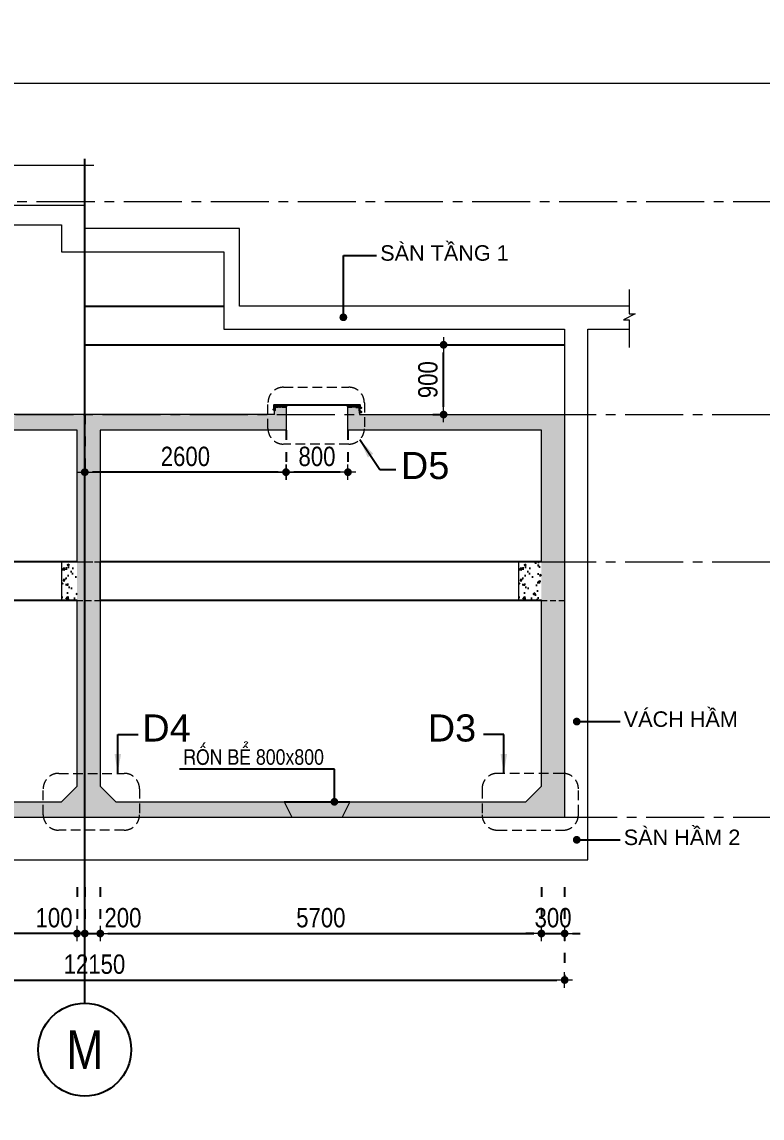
# Model space of a CAD drawing. Header units: millimetres. Extents: x -3021235 to -2791292, y 574414 to 656108.
# Drawn here: x -2991020 to -2981457, y 626451 to 640602 of the extents above; entities that cross this region are included whole.
import ezdxf
from ezdxf.enums import TextEntityAlignment as Align
from ezdxf.xclip import XClip

# ---------------------------------------------------------------- set-up
doc = ezdxf.new("R2010")
doc.units = ezdxf.units.MM
doc.header["$LTSCALE"] = 100
doc.header["$MEASUREMENT"] = 0
for name, pattern in [('A14-Chi Tiet Be Nuoc SH+PCCC$0$Grid Line 200$0$Center101', [13, 10, -1, 1, -1]), ('A8-Chi tiet ramp doc$0$Grid Level$0$Center101', [13, 10, -1, 1, -1]), ('CENTER2', [1.125, 0.75, -0.125, 0.125, -0.125]), ('CHG_XX_Luoi truc$0$MB_Luoi truc$0$Center101', [13, 10, -1, 1, -1]), ('HIDDEN', [0.375, 0.25, -0.125]), ('HIDDEN5', [2.8375, 1.25, -1.5875])]:
    doc.linetypes.add(name, pattern=pattern)
doc.layers.get('0').update_dxf_attribs({"lineweight": 9})
doc.layers.get('Defpoints').update_dxf_attribs({"color": 254, "lineweight": 0})
for name, color, linetype, lineweight in [("'S_General_Dim_1", 1, 'Continuous', 18), ('CENTER', 8, 'CENTER2', 5), ('CHG_XX_Cot_Ham 1$0$Ap0311_H', 8, 'Continuous', 15), ('CHG_XX_Cot_Ham 2$0$NS-Pier-H2', 150, 'Continuous', 13), ('CHG_XX_Damsan_Ham 1$0$DGIONG', 4, 'Continuous', 13), ('CHG_XX_Damsan_Ham 2$0$CHG_XX_Damsan_Ham 2$0$DBAO', 3, 'Continuous', 13), ('CHG_XX_Damsan_Ham 2$0$HATCH', 154, 'Continuous', 9), ('Ghi chu ban ve', 3, 'Continuous', 20), ('S_Concrete_Cont_2 Normal', 2, 'Continuous', 13), ('S_Concrete_Hatch_252', 252, 'Continuous', 25)]:
    doc.layers.add(name, color=color, linetype=linetype, lineweight=lineweight)
for name, color, linetype in [('A14-Chi Tiet Be Nuoc SH+PCCC$0$Cement plaster - Vua xi mang', 252, 'Continuous'), ('A14-Chi Tiet Be Nuoc SH+PCCC$0$Concrete Line', 6, 'Continuous'), ('A14-Chi Tiet Be Nuoc SH+PCCC$0$Grid Line 200$0$Grid Line', 251, 'A14-Chi Tiet Be Nuoc SH+PCCC$0$Grid Line 200$0$Center101'), ('A14-Chi Tiet Be Nuoc SH+PCCC$0$Hatch vat lieu', 252, 'Continuous'), ('A14-Chi Tiet Be Nuoc SH+PCCC$0$Ky hieu Truc', 1, 'Continuous'), ('A14-Chi Tiet Be Nuoc SH+PCCC$0$Lat san', 5, 'Continuous'), ('A14-Chi Tiet Be Nuoc SH+PCCC$0$Level', 94, 'Continuous'), ('A8-Chi tiet ramp doc$0$Grid Level$0$Podium Grid Line', 251, 'A8-Chi tiet ramp doc$0$Grid Level$0$Center101'), ('CHG_XX_Cot_Ham 1$0$mb_cot tang 1-3$0$Concrete Line', 6, 'Continuous'), ('CHG_XX_Luoi truc$0$Grid', 34, 'Continuous'), ('CHG_XX_Luoi truc$0$Grid Line', 251, 'CHG_XX_Luoi truc$0$MB_Luoi truc$0$Center101')]:
    doc.layers.add(name, color=color, linetype=linetype)
doc.styles.add('A14-Chi Tiet Be Nuoc SH+PCCC$0$Grid Line 200$0$VNI-HelveCB', font='VHELVCB_0.TTF')
doc.styles.add('A14-Chi Tiet Be Nuoc SH+PCCC$0$VNI-HelveC', font='VHELVCN_0.TTF')
doc.styles.add('ARIAL', font='ARIALN.TTF')
doc.styles.add('CHG_XX_Luoi truc$0$MB_Luoi truc$0$Grid A-F$0$VNI-HelveCB', font='VHELVCB_0.TTF')
doc.styles.add('CHU GHI CHU', font='arial.ttf', dxfattribs={"height": 200})
doc.dimstyles.new('RHE_100', dxfattribs={"dimscale": 100, "dimtxt": 2.5, "dimasz": 1, "dimexe": 0, "dimexo": 0, "dimgap": 0.75, "dimtad": 1, "dimdec": 0, "dimrnd": 10, "dimzin": 9, "dimdsep": 46, "dimtxsty": 'ARIAL', "dimblk1": 'DIMDOT', "dimblk2": 'DIMDOT', "dimsah": 1, "dimcen": 2, "dimdle": 3, "dimclre": 8, "dimclrt": 2, "dimadec": 0, "dimazin": 0, "dimtfac": 1, "dimtdec": 0, "dimtix": 1, "dimtmove": 2, "dimatfit": 3, "dimldrblk": 'DIMPIJL', "dimfxl": 1, "dimtvp": 1.8, "dimtolj": 1, "dimtzin": 0, "dimarcsym": 0})

# ---------------------------------------------------------------- blocks, each defined once
blk = doc.blocks.new('*U60')
at = {"layer": 'A14-Chi Tiet Be Nuoc SH+PCCC$0$Grid Line 200$0$Grid Line'}
blk.add_line((0, 0), (0, 106), dxfattribs=at)
at = {"layer": 'A14-Chi Tiet Be Nuoc SH+PCCC$0$Ky hieu Truc', "lineweight": -2}
blk.add_line((0, -3), (0, 0), dxfattribs=at)
blk.add_circle((0, -9), 6, dxfattribs=at)
at = {"layer": 'A14-Chi Tiet Be Nuoc SH+PCCC$0$Ky hieu Truc', "color": 3, "lineweight": -2, "style": 'A14-Chi Tiet Be Nuoc SH+PCCC$0$Grid Line 200$0$VNI-HelveCB'}
blk.add_attdef('GRID', text='', height=5, dxfattribs=at).set_placement((0, -9), align=Align.MIDDLE)
blk = doc.blocks.new('DIMDOT')
for p, q in [((1, 0), (-1, 0)), ((0, -1), (0, 1))]:
    blk.add_line(p, q)
at = {"const_width": 0.5}
blk.add_lwpolyline([(-0.25, 0, 1), (0.25, 0, 1)], format="xyb", close=True, dxfattribs=at)
blk = doc.blocks.new('*D62')
at = {"layer": "'S_General_Dim_1", "color": 8, "linetype": 'HIDDEN5', "lineweight": -2, "transparency": 16777216}
for p, q in [((-2990208, 629433), (-2990208, 628833)), ((-2990008, 629433), (-2990008, 628833))]:
    blk.add_line(p, q, dxfattribs=at)
at = {"layer": "'S_General_Dim_1", "color": 0, "lineweight": -2, "transparency": 16777216}
for p, q in [((-2990308, 628833), (-2990408, 628833)), ((-2990208, 628833), (-2990008, 628833)), ((-2989908, 628833), (-2989808, 628833))]:
    blk.add_line(p, q, dxfattribs=at)
at = {"layer": 'Defpoints', "color": 0, "transparency": 16777216}
for p in [(-2990208, 629433), (-2990008, 629433), (-2990008, 628833)]:
    blk.add_point(p, dxfattribs=at)
at = {"layer": "'S_General_Dim_1", "color": 0, "lineweight": -2, "transparency": 16777216, "xscale": 100, "yscale": 100, "zscale": 100}
blk.add_blockref('DIMDOT', (-2990208, 628833), dxfattribs=at)
at = {"layer": "'S_General_Dim_1", "color": 0, "lineweight": -2, "transparency": 16777216, "xscale": 100, "yscale": 100, "zscale": 100, "rotation": 180}
blk.add_blockref('DIMDOT', (-2990008, 628833), dxfattribs=at)
at = {"layer": "'S_General_Dim_1", "color": 2, "transparency": 16777216, "insert": (-2989715, 629036), "char_height": 250, "attachment_point": 5, "style": 'ARIAL'}
blk.add_mtext('\\A1;200', dxfattribs=at)
blk = doc.blocks.new('DIMPIJL')
at = {"linetype": 'ByBlock'}
blk.add_solid([(-2.5, 0.42), (-2.5, -0.42), (0, 0)], dxfattribs=at)
blk = doc.blocks.new('*D63')
at = {"layer": "'S_General_Dim_1", "color": 8, "linetype": 'HIDDEN5', "lineweight": -2, "transparency": 16777216}
for p, q in [((-2996158, 629433), (-2996158, 628233)), ((-2984008, 629433), (-2984008, 628233))]:
    blk.add_line(p, q, dxfattribs=at)
at = {"layer": "'S_General_Dim_1", "color": 0, "lineweight": -2, "transparency": 16777216}
blk.add_line((-2996058, 628233), (-2984108, 628233), dxfattribs=at)
at = {"layer": 'Defpoints', "color": 0, "transparency": 16777216}
for p in [(-2996158, 629433), (-2984008, 629433), (-2984008, 628233)]:
    blk.add_point(p, dxfattribs=at)
at = {"layer": "'S_General_Dim_1", "color": 0, "lineweight": -2, "transparency": 16777216, "xscale": 100, "yscale": 100, "zscale": 100, "rotation": 180}
blk.add_blockref('DIMDOT', (-2996158, 628233), dxfattribs=at)
at = {"layer": "'S_General_Dim_1", "color": 0, "lineweight": -2, "transparency": 16777216, "xscale": 100, "yscale": 100, "zscale": 100}
blk.add_blockref('DIMDOT', (-2984008, 628233), dxfattribs=at)
at = {"layer": "'S_General_Dim_1", "color": 2, "transparency": 16777216, "insert": (-2990083, 628436), "char_height": 250, "attachment_point": 5, "style": 'ARIAL'}
blk.add_mtext('\\A1;12150', dxfattribs=at)
blk = doc.blocks.new('*D64')
at = {"layer": "'S_General_Dim_1", "color": 8, "linetype": 'HIDDEN5', "lineweight": -2, "transparency": 16777216}
for p, q in [((-2984308, 629433), (-2984308, 628833)), ((-2984008, 629433), (-2984008, 628833))]:
    blk.add_line(p, q, dxfattribs=at)
at = {"layer": "'S_General_Dim_1", "color": 0, "lineweight": -2, "transparency": 16777216}
for p, q in [((-2984408, 628833), (-2984508, 628833)), ((-2984308, 628833), (-2984008, 628833)), ((-2983908, 628833), (-2983808, 628833))]:
    blk.add_line(p, q, dxfattribs=at)
at = {"layer": 'Defpoints', "color": 0, "transparency": 16777216}
for p in [(-2984308, 629433), (-2984008, 629433), (-2984008, 628833)]:
    blk.add_point(p, dxfattribs=at)
at = {"layer": "'S_General_Dim_1", "color": 0, "lineweight": -2, "transparency": 16777216, "xscale": 100, "yscale": 100, "zscale": 100}
blk.add_blockref('DIMDOT', (-2984308, 628833), dxfattribs=at)
at = {"layer": "'S_General_Dim_1", "color": 0, "lineweight": -2, "transparency": 16777216, "xscale": 100, "yscale": 100, "zscale": 100, "rotation": 180}
blk.add_blockref('DIMDOT', (-2984008, 628833), dxfattribs=at)
at = {"layer": "'S_General_Dim_1", "color": 2, "transparency": 16777216, "insert": (-2984158, 629036), "char_height": 250, "attachment_point": 5, "style": 'ARIAL'}
blk.add_mtext('\\A1;300', dxfattribs=at)
blk = doc.blocks.new('*D70')
at = {"layer": "'S_General_Dim_1", "color": 8, "linetype": 'HIDDEN5', "lineweight": -2, "transparency": 16777216}
for p, q in [((-2990008, 629433), (-2990008, 628833)), ((-2984308, 629433), (-2984308, 628833))]:
    blk.add_line(p, q, dxfattribs=at)
at = {"layer": "'S_General_Dim_1", "color": 0, "lineweight": -2, "transparency": 16777216}
blk.add_line((-2989908, 628833), (-2984408, 628833), dxfattribs=at)
at = {"layer": 'Defpoints', "color": 0, "transparency": 16777216}
for p in [(-2990008, 629433), (-2984308, 629433), (-2984308, 628833)]:
    blk.add_point(p, dxfattribs=at)
at = {"layer": "'S_General_Dim_1", "color": 0, "lineweight": -2, "transparency": 16777216, "xscale": 100, "yscale": 100, "zscale": 100, "rotation": 180}
blk.add_blockref('DIMDOT', (-2990008, 628833), dxfattribs=at)
at = {"layer": "'S_General_Dim_1", "color": 0, "lineweight": -2, "transparency": 16777216, "xscale": 100, "yscale": 100, "zscale": 100}
blk.add_blockref('DIMDOT', (-2984308, 628833), dxfattribs=at)
at = {"layer": "'S_General_Dim_1", "color": 2, "transparency": 16777216, "insert": (-2987158, 629036), "char_height": 250, "attachment_point": 5, "style": 'ARIAL'}
blk.add_mtext('\\A1;5700', dxfattribs=at)
blk = doc.blocks.new('*D82')
at = {"layer": "'S_General_Dim_1", "color": 8, "linetype": 'HIDDEN5', "lineweight": -2, "transparency": 16777216}
for p, q in [((-2990308, 629433), (-2990308, 628833)), ((-2990208, 629433), (-2990208, 628833))]:
    blk.add_line(p, q, dxfattribs=at)
at = {"layer": "'S_General_Dim_1", "color": 0, "lineweight": -2, "transparency": 16777216}
for p, q in [((-2990408, 628833), (-2990508, 628833)), ((-2990208, 628833), (-2990308, 628833)), ((-2990108, 628833), (-2990008, 628833))]:
    blk.add_line(p, q, dxfattribs=at)
at = {"layer": 'Defpoints', "color": 0, "transparency": 16777216}
for p in [(-2990308, 629433), (-2990208, 629433), (-2990308, 628833)]:
    blk.add_point(p, dxfattribs=at)
at = {"layer": "'S_General_Dim_1", "color": 0, "lineweight": -2, "transparency": 16777216, "xscale": 100, "yscale": 100, "zscale": 100}
blk.add_blockref('DIMDOT', (-2990308, 628833), dxfattribs=at)
at = {"layer": "'S_General_Dim_1", "color": 0, "lineweight": -2, "transparency": 16777216, "xscale": 100, "yscale": 100, "zscale": 100, "rotation": 180}
blk.add_blockref('DIMDOT', (-2990208, 628833), dxfattribs=at)
at = {"layer": "'S_General_Dim_1", "color": 2, "transparency": 16777216, "insert": (-2990605, 629036), "char_height": 250, "attachment_point": 5, "style": 'ARIAL'}
blk.add_mtext('\\A1;100', dxfattribs=at)
blk = doc.blocks.new('*D83')
at = {"layer": "'S_General_Dim_1", "color": 8, "linetype": 'HIDDEN5', "lineweight": -2, "transparency": 16777216}
for p, q in [((-2995858, 629433), (-2995858, 628833)), ((-2990308, 629433), (-2990308, 628833))]:
    blk.add_line(p, q, dxfattribs=at)
at = {"layer": "'S_General_Dim_1", "color": 0, "lineweight": -2, "transparency": 16777216}
blk.add_line((-2990408, 628833), (-2995758, 628833), dxfattribs=at)
at = {"layer": 'Defpoints', "color": 0, "transparency": 16777216}
for p in [(-2995858, 629433), (-2990308, 629433), (-2995858, 628833)]:
    blk.add_point(p, dxfattribs=at)
at = {"layer": "'S_General_Dim_1", "color": 0, "lineweight": -2, "transparency": 16777216, "xscale": 100, "yscale": 100, "zscale": 100, "rotation": 180}
blk.add_blockref('DIMDOT', (-2995858, 628833), dxfattribs=at)
at = {"layer": "'S_General_Dim_1", "color": 0, "lineweight": -2, "transparency": 16777216, "xscale": 100, "yscale": 100, "zscale": 100}
blk.add_blockref('DIMDOT', (-2990308, 628833), dxfattribs=at)
at = {"layer": "'S_General_Dim_1", "color": 2, "transparency": 16777216, "insert": (-2993083, 629036), "char_height": 250, "attachment_point": 5, "style": 'ARIAL'}
blk.add_mtext('\\A1;5550', dxfattribs=at)
blk = doc.blocks.new('*D87')
at = {"layer": "'S_General_Dim_1", "color": 8, "linetype": 'HIDDEN5', "lineweight": -2, "transparency": 16777216}
for p, q in [((-2985712, 636433), (-2985572, 636433)), ((-2985712, 635533), (-2985572, 635533))]:
    blk.add_line(p, q, dxfattribs=at)
at = {"layer": "'S_General_Dim_1", "color": 0, "lineweight": -2, "transparency": 16777216}
blk.add_line((-2985572, 635633), (-2985572, 636333), dxfattribs=at)
at = {"layer": 'Defpoints', "color": 0, "transparency": 16777216}
for p in [(-2985712, 636433), (-2985572, 636433), (-2985712, 635533)]:
    blk.add_point(p, dxfattribs=at)
at = {"layer": "'S_General_Dim_1", "color": 0, "lineweight": -2, "transparency": 16777216, "xscale": 100, "yscale": 100, "zscale": 100}
for p, rotation in [((-2985572, 636433), 90), ((-2985572, 635533), 270)]:
    blk.add_blockref('DIMDOT', p, dxfattribs=dict(at, rotation=rotation))
at = {"layer": "'S_General_Dim_1", "color": 2, "transparency": 16777216, "insert": (-2985774, 635983), "char_height": 250, "attachment_point": 5, "rotation": 90, "style": 'ARIAL'}
blk.add_mtext('\\A1;900', dxfattribs=at)
blk = doc.blocks.new('A14-Chi Tiet Be Nuoc SH+PCCC$0$A$C5EC836E1')
at = {"layer": 'A14-Chi Tiet Be Nuoc SH+PCCC$0$Hatch vat lieu'}
h = blk.add_hatch(dxfattribs=at)
h.set_pattern_fill('ANSI35', color=256, scale=0.5)
h.paths.add_polyline_path([(1101, 73), (1101, 120), (-1, 120), (-1, 73), (-4, 73), (-4, 123), (1104, 123), (1104, 73)])
h = blk.add_hatch(dxfattribs=at)
h.set_pattern_fill('ANSI35', color=256, scale=0.5)
h.set_pattern_definition([(45, (-10556.7392, -5640.541), (-2.245064, 2.245064), []), (45, (-10554.494, -5640.541), (-2.245064, 2.245064), [3.96875, -0.79375, 0, -0.79375])])
h.paths.add_polyline_path([(150, 100), (-1, 100), (-1, 120), (150, 120)])
h = blk.add_hatch(dxfattribs=at)
h.set_pattern_fill('ANSI35', color=256, scale=0.5)
h.paths.add_polyline_path([(50, 96), (4, 96), (4, 50), (0, 50), (0, 100), (50, 100)])
h = blk.add_hatch(dxfattribs=at)
h.set_pattern_fill('ANSI35', color=256, scale=0.5)
h.paths.add_polyline_path([(1101, 100), (950, 100), (950, 120), (1101, 120)])
h = blk.add_hatch(dxfattribs=at)
h.set_pattern_fill('ANSI35', color=256, scale=0.5)
h.paths.add_polyline_path([(1050, 96), (1096, 96), (1096, 50), (1100, 50), (1100, 100), (1050, 100)])
at = {"layer": 'A14-Chi Tiet Be Nuoc SH+PCCC$0$Hatch vat lieu', "const_width": 0.5}
blk.add_lwpolyline([(-7, 71, -1), (-7, 61, 2.414214), (-12, 66, 2.414214), (-7, 71, 2.414214)], format="xyb", dxfattribs=at)
for points in [[(-10, 95), (0, 95)], [(-10, 79), (0, 79)], [(-10, 54), (10, 54)], [(-10, 37), (10, 37)], [(-7, 71), (-7, 101)], [(-7, 61), (-7, 31)]]:
    blk.add_lwpolyline(points, dxfattribs=at)
at = {"layer": 'A14-Chi Tiet Be Nuoc SH+PCCC$0$Hatch vat lieu'}
for points in [[(1101, 73), (1101, 120), (-1, 120), (-1, 73), (-4, 73), (-4, 123), (1104, 123), (1104, 73), (1101, 73)], [(50, 96), (4, 96), (4, 50), (0, 50), (0, 100), (50, 100), (50, 96)], [(100, 100), (100, 100), (150, 100)], [(950, 100), (1000, 100), (1000, 100)], [(1050, 96), (1096, 96), (1096, 50), (1100, 50), (1100, 100), (1050, 100), (1050, 96)], [(1112, 42), (1091, 42)], [(1112, 25), (1091, 25)], [(1112, 95), (1101, 95)], [(1112, 78), (1101, 78)], [(1101, 49), (1101, 19)], [(1109, 71), (1109, 101)]]:
    blk.add_lwpolyline(points, dxfattribs=at)
for points in [[(150, 100), (-1, 100), (-1, 120), (150, 120)], [(1101, 100), (950, 100), (950, 120), (1101, 120)]]:
    blk.add_lwpolyline(points, close=True, dxfattribs=at)
for points in [[(1102, 42), (1113, 42, -1), (1113, 25), (1102, 25)], [(1109, 95), (1113, 95, -1), (1113, 78), (1109, 78)]]:
    blk.add_lwpolyline(points, format="xyb", dxfattribs=at)
blk.add_circle((-7, 66), 5, dxfattribs=at)
blk = doc.blocks.new('*D88')
at = {"layer": "'S_General_Dim_1", "color": 8, "linetype": 'HIDDEN5', "lineweight": -2, "transparency": 16777216}
for p, q in [((-2987608, 635333), (-2987608, 634789)), ((-2986808, 635333), (-2986808, 634789))]:
    blk.add_line(p, q, dxfattribs=at)
at = {"layer": "'S_General_Dim_1", "color": 0, "lineweight": -2, "transparency": 16777216}
blk.add_line((-2986908, 634789), (-2987508, 634789), dxfattribs=at)
at = {"layer": 'Defpoints', "color": 0, "transparency": 16777216}
for p in [(-2987608, 635333), (-2986808, 635333), (-2987608, 634789)]:
    blk.add_point(p, dxfattribs=at)
at = {"layer": "'S_General_Dim_1", "color": 0, "lineweight": -2, "transparency": 16777216, "xscale": 100, "yscale": 100, "zscale": 100, "rotation": 180}
blk.add_blockref('DIMDOT', (-2987608, 634789), dxfattribs=at)
at = {"layer": "'S_General_Dim_1", "color": 0, "lineweight": -2, "transparency": 16777216, "xscale": 100, "yscale": 100, "zscale": 100}
blk.add_blockref('DIMDOT', (-2986808, 634789), dxfattribs=at)
at = {"layer": "'S_General_Dim_1", "color": 2, "transparency": 16777216, "insert": (-2987208, 634991), "char_height": 250, "attachment_point": 5, "style": 'ARIAL'}
blk.add_mtext('\\A1;800', dxfattribs=at)
blk = doc.blocks.new('*D89')
at = {"layer": "'S_General_Dim_1", "color": 8, "linetype": 'HIDDEN5', "lineweight": -2, "transparency": 16777216}
for p, q in [((-2990208, 635533), (-2990208, 634789)), ((-2987608, 635333), (-2987608, 634789))]:
    blk.add_line(p, q, dxfattribs=at)
at = {"layer": "'S_General_Dim_1", "color": 0, "lineweight": -2, "transparency": 16777216}
blk.add_line((-2987708, 634789), (-2990108, 634789), dxfattribs=at)
at = {"layer": 'Defpoints', "color": 0, "transparency": 16777216}
for p in [(-2990208, 635533), (-2987608, 635333), (-2990208, 634789)]:
    blk.add_point(p, dxfattribs=at)
at = {"layer": "'S_General_Dim_1", "color": 0, "lineweight": -2, "transparency": 16777216, "xscale": 100, "yscale": 100, "zscale": 100, "rotation": 180}
blk.add_blockref('DIMDOT', (-2990208, 634789), dxfattribs=at)
at = {"layer": "'S_General_Dim_1", "color": 0, "lineweight": -2, "transparency": 16777216, "xscale": 100, "yscale": 100, "zscale": 100}
blk.add_blockref('DIMDOT', (-2987608, 634789), dxfattribs=at)
at = {"layer": "'S_General_Dim_1", "color": 2, "transparency": 16777216, "insert": (-2988908, 634991), "char_height": 250, "attachment_point": 5, "style": 'ARIAL'}
blk.add_mtext('\\A1;2600', dxfattribs=at)
blk = doc.blocks.new('*U1208')
at = {"layer": 'CHG_XX_Luoi truc$0$Grid Line'}
blk.add_line((0, 0), (0, 438), dxfattribs=at)
at = {"layer": 'CHG_XX_Luoi truc$0$Grid', "lineweight": -2, "style": 'CHG_XX_Luoi truc$0$MB_Luoi truc$0$Grid A-F$0$VNI-HelveCB'}
for tag, p in [('GRIDSUB', (0, 447)), ('GRID', (0, -9))]:
    blk.add_attdef(tag, text='', height=5, dxfattribs=at).set_placement(p, align=Align.MIDDLE)
blk = doc.blocks.new('CHG_XX_Luoi truc')
at = {"layer": 'CHG_XX_Luoi truc$0$Grid', "xscale": 300.0000000000013, "yscale": 300.0000000000013, "zscale": 300.0000000000013, "rotation": 90}
for p in [(110703, 125550), (110703, 116150)]:
    blk.add_blockref('*U1208', p, dxfattribs=at)
blk = doc.blocks.new('CHG_XX_Cot_Ham 2')
at = {"layer": 'CHG_XX_Cot_Ham 2$0$NS-Pier-H2'}
h = blk.add_hatch(color=256, dxfattribs=at)
h.dxf.hatch_style = 1
h.paths.add_polyline_path([(99639.2, 163400), (-10900, 163400), (-10900, 85450), (-300, 85450), (-300, 84050), (32350, 84050), (32350, -9000), (103575.5, -9000), (106050, -6022), (106050, 158254.3)])
h.paths.add_polyline_path([(99533.7, 163100), (105750, 158110.4), (105750, 90450), (105650, 90450), (105750, 90450), (105750, 13850), (105750, 13722.3), (105750, -5913.6), (103434.7, -8700), (93599.8, -8700), (93299.8, -8700), (32650, -8700), (32650, 84350), (0, 84350), (0, 85750), (-10600, 85750), (-10600, 163100), (93600, 163100)], flags=16)
blk.add_blockref('CHG_XX_Luoi truc', (0, 0), dxfattribs=at)
blk = doc.blocks.new('CHG_XX_Damsan_Ham 2', base_point=(3089256, -609981))
at = {"layer": 'CHG_XX_Damsan_Ham 2$0$CHG_XX_Damsan_Ham 2$0$DBAO'}
blk.add_blockref('CHG_XX_Cot_Ham 2', (0, 0), dxfattribs=at)
at = {"layer": 'CHG_XX_Damsan_Ham 2$0$HATCH'}
blk.add_blockref('CHG_XX_Cot_Ham 2', (0, 0), dxfattribs=at)
blk = doc.blocks.new('CHG_XX_Cot_Ham 1')
at = {"layer": 'CHG_XX_Cot_Ham 1$0$Ap0311_H'}
h = blk.add_hatch(color=256, dxfattribs=at)
h.dxf.hatch_style = 1
h.paths.add_polyline_path([(99639.2, 163400), (-10900, 163400), (-10900, 85450), (-300, 85450), (-300, 84050), (32350, 84050), (32350, -9000), (103575.5, -9000), (106050, -6022), (106050, 158254.3)])
h.paths.add_polyline_path([(99533.7, 163100), (105750, 158110.4), (105750, 90450), (105650, 90450), (105650, 90450), (105750, 90450), (105750, 13850), (105750, 13825.9), (105750, -5913.6), (103434.7, -8700), (93600, -8700), (32650, -8700), (32650, 84350), (0, 84350), (0, 85750), (-10600, 85750), (-10600, 163100), (93600, 163100)], flags=16)
at = {"layer": 'CHG_XX_Cot_Ham 1$0$mb_cot tang 1-3$0$Concrete Line'}
blk.add_blockref('CHG_XX_Luoi truc', (0, 0), dxfattribs=at)
blk = doc.blocks.new('CHG_XX_Damsan_Ham 1', base_point=(3089256, -609981))
at = {"layer": 'CHG_XX_Damsan_Ham 1$0$DGIONG'}
blk.add_blockref('CHG_XX_Cot_Ham 1', (0, 0), dxfattribs=at)

msp = doc.modelspace()

# ---------------------------------------------------------------- hatches: boundary and pattern name
at = {"layer": 'S_Concrete_Hatch_252'}
h = msp.add_hatch(dxfattribs=at)
h.set_pattern_fill('AR-CONC', color=256, scale=33)
h.set_pattern_definition([(50, (18977.46, 33422.75), (236.69586, -20.708205), [24.75, -272.25]), (355, (18977.46, 33422.75), (-45.78794, 248.223404), [19.8, -217.8]), (100.4514445, (18997.19, 33421.03), (190.90792, 227.515197), [21.034263, -231.376897]), (46.1842, (18977.46, 33488.75), (352.18964, -54.621363), [37.125, -408.375]), (96.635635, (19006.8, 33484.2), (308.438442, 321.45914), [31.551413, -347.06554]), (351.184164, (18977.46, 33488.75), (308.43844, 321.45914), [29.7, -326.7]), (21, (19010.46, 33472.25), (196.979327, -132.864234), [24.75, -272.25]), (326, (19010.46, 33472.25), (80.29406, 239.299515), [19.8, -217.8]), (71.451445, (19026.88, 33461.18), (277.273384, 106.43528), [21.034263, -231.376897]), (37.5, (18977.46, 33422.75), (4.0127523, 109.8549718), [0, -215.16, 0, -221.1, 0, -218.625]), (7.5, (18977.46, 33422.75), (86.8129474, 130.155865), [0, -126.06, 0, -210.21, 0, -83.325]), (327.5, (18903.87, 33422.75), (176.161404, -7.4431077), [0, -82.5, 0, -257.4, 0, -341.55]), (317.5, (18870.87, 33422.75), (192.451436, 33.034644), [0, -107.25, 0, -170.94, 0, -242.55])])
h.paths.add_polyline_path([(-2990208.1, 635533.4), (-2996158.3, 635533.4), (-2996158.3, 633633.4), (-2995858.3, 633633.4), (-2995858.3, 635333.4), (-2990308.1, 635333.4), (-2990308.1, 633633.4), (-2990208.1, 633633.4)])
h.paths.add_polyline_path([(-2987608.1, 635633.4), (-2987757.6, 635633.4), (-2987757.6, 635533.4), (-2990208.1, 635533.4), (-2990208.1, 633633.4), (-2990008.1, 633633.4), (-2990008.1, 635333.4), (-2987608.1, 635333.4)])
h.paths.add_polyline_path([(-2990008.1, 633633.4), (-2990208.1, 633633.4), (-2990208.1, 630333.4), (-2984008.1, 630333.4), (-2984008.1, 633633.4), (-2984308.1, 633633.4), (-2984308.1, 630733.4), (-2984508.1, 630533.4), (-2989808.1, 630533.4), (-2990008.1, 630733.4)])
h.paths.add_polyline_path([(-2990208.1, 633633.4), (-2990308.1, 633633.4), (-2990308.1, 630733.4), (-2990508.1, 630533.4), (-2995658.3, 630533.4), (-2995858.3, 630733.4), (-2995858.3, 633633.4), (-2996158.3, 633633.4), (-2996158.3, 630333.4), (-2990208.1, 630333.4)])
h.paths.add_polyline_path([(-2984008.1, 635533.4), (-2986658.1, 635533.4), (-2986658.1, 635633.4), (-2986808.1, 635633.4), (-2986808.1, 635333.4), (-2984308.1, 635333.4), (-2984308.1, 633633.4), (-2984008.1, 633633.4)])
h = msp.add_hatch(dxfattribs=at)
h.set_pattern_fill('AR-CONC', color=256, scale=33)
h.set_pattern_definition([(50, (0, 2745.64), (236.69586, -20.708205), [24.75, -272.25]), (355, (0, 2745.64), (-45.78794, 248.223404), [19.8, -217.8]), (100.4514445, (19.72, 2743.9), (190.90792, 227.515197), [21.034263, -231.376897]), (46.1842, (0, 2811.64), (352.18964, -54.621363), [37.125, -408.375]), (96.635635, (29.35, 2807.1), (308.438442, 321.45914), [31.551413, -347.06554]), (351.184164, (0, 2811.64), (308.43844, 321.45914), [29.7, -326.7]), (21, (33, 2795.14), (196.979327, -132.864234), [24.75, -272.25]), (326, (33, 2795.14), (80.29406, 239.299515), [19.8, -217.8]), (71.451445, (49.41, 2784.06), (277.273384, 106.43528), [21.034263, -231.376897]), (37.5, (0, 2745.64), (4.0127523, 109.8549718), [0, -215.16, 0, -221.1, 0, -218.625]), (7.5, (0, 2745.64), (86.8129474, 130.155865), [0, -126.06, 0, -210.21, 0, -83.325]), (327.5, (-73.59, 2745.64), (176.161404, -7.4431077), [0, -82.5, 0, -257.4, 0, -341.55]), (317.5, (-106.59, 2745.64), (192.451436, 33.034644), [0, -107.25, 0, -170.94, 0, -242.55])])
h.paths.add_polyline_path([(-2990308.1, 633633.4), (-2990508.1, 633633.4), (-2990508.1, 633133.4), (-2990308.1, 633133.4)])
h = msp.add_hatch(dxfattribs=at)
h.set_pattern_fill('AR-CONC', color=256, scale=33)
h.set_pattern_definition([(50, (5902.97, 2745.64), (236.69586, -20.708205), [24.75, -272.25]), (355, (5902.97, 2745.64), (-45.78794, 248.223404), [19.8, -217.8]), (100.4514445, (5922.7, 2743.9), (190.90792, 227.515197), [21.034263, -231.376897]), (46.1842, (5902.97, 2811.64), (352.18964, -54.621363), [37.125, -408.375]), (96.635635, (5932.32, 2807.1), (308.438442, 321.45914), [31.551413, -347.06554]), (351.184164, (5902.97, 2811.64), (308.43844, 321.45914), [29.7, -326.7]), (21, (5935.97, 2795.14), (196.979327, -132.864234), [24.75, -272.25]), (326, (5935.97, 2795.14), (80.29406, 239.299515), [19.8, -217.8]), (71.451445, (5952.39, 2784.06), (277.273384, 106.43528), [21.034263, -231.376897]), (37.5, (5902.97, 2745.64), (4.0127523, 109.8549718), [0, -215.16, 0, -221.1, 0, -218.625]), (7.5, (5902.97, 2745.64), (86.8129474, 130.155865), [0, -126.06, 0, -210.21, 0, -83.325]), (327.5, (5829.38, 2745.64), (176.161404, -7.4431077), [0, -82.5, 0, -257.4, 0, -341.55]), (317.5, (5796.38, 2745.64), (192.451436, 33.034644), [0, -107.25, 0, -170.94, 0, -242.55])])
h.paths.add_polyline_path([(-2984308.1, 633633.4), (-2984605.1, 633633.4), (-2984605.1, 633133.4), (-2984308.1, 633133.4)])

# ---------------------------------------------------------------- linework, layer by layer
at = {"layer": "'S_General_Dim_1"}
for points in [[(-2992872.6, 638751), (-2991455.7, 638751), (-2991455.7, 638826), (-2991380.7, 638676), (-2991380.7, 638751), (-2990092.6, 638751)], [(-2983173.5, 637147.2), (-2983173.5, 636832.2), (-2983098.5, 636832.2), (-2983248.5, 636757.2), (-2983173.5, 636757.2), (-2983173.5, 636397.2)]]:
    msp.add_lwpolyline(points, dxfattribs=at)
at = {"layer": 'A14-Chi Tiet Be Nuoc SH+PCCC$0$Cement plaster - Vua xi mang', "ltscale": 10}
for p, q in [((-2990208.1, 636933.4), (-2988411, 636933.4)), ((-2990208.1, 636433.4), (-2984008.1, 636433.4))]:
    msp.add_line(p, q, dxfattribs=at)
at = {"layer": 'A14-Chi Tiet Be Nuoc SH+PCCC$0$Lat san', "color": 1}
msp.add_lwpolyline([(-2987633, 630533.4), (-2986783.4, 630533.4)], dxfattribs=at)
at = {"layer": 'CENTER', "ltscale": 10}
for p, q in [((-2999829.9, 638283.4), (-2963022.1, 638283.4)), ((-2998977.6, 635533.4), (-2956289.8, 635533.4)), ((-2998977.6, 633633.4), (-2956289.8, 633633.4)), ((-2999829.9, 630333.4), (-2956176.9, 630333.4))]:
    msp.add_line(p, q, dxfattribs=at)
at = {"layer": 'Defpoints'}
for points in [[(-3000688.5, 649914.7), (-2964176, 649914.7), (-2964176, 639807.5), (-3000688.5, 639807.5)], [(-3021234.9, 583607.5), (-2954034.9, 583607.5), (-2954034.9, 639807.5), (-3021234.9, 639807.5)]]:
    msp.add_lwpolyline(points, close=True, dxfattribs=at)
at = {"layer": 'Ghi chu ban ve', "linetype": 'HIDDEN', "ltscale": 5}
for points in [[(-2987641.1, 635885), (-2986796, 635885, -0.4142136), (-2986596, 635685), (-2986596, 635351.5, -0.4142136), (-2986796, 635151.5), (-2987641.1, 635151.5, -0.4142136), (-2987841.1, 635351.5), (-2987841.1, 635685, -0.4142136)], [(-2990545.3, 630901.1), (-2989700.2, 630901.1, -0.4142136), (-2989500.2, 630701.1), (-2989500.2, 630367.5, -0.4142136), (-2989700.2, 630167.5), (-2990545.3, 630167.5, -0.4142136), (-2990745.3, 630367.5), (-2990745.3, 630701.1, -0.4142136)], [(-2984030.4, 630901.1), (-2984875.5, 630901.1, 0.4142136), (-2985075.5, 630701.1), (-2985075.5, 630367.5, 0.4142136), (-2984875.5, 630167.5), (-2984030.4, 630167.5, 0.4142136), (-2983830.4, 630367.5), (-2983830.4, 630701.1, 0.4142136)]]:
    msp.add_lwpolyline(points, format="xyb", close=True, dxfattribs=at)
at = {"layer": 'S_Concrete_Cont_2 Normal'}
for p, q in [((-2990208.1, 638233.4), (-2997189.9, 638233.4)), ((-2990208.1, 637933.4), (-2990208.1, 638233.4)), ((-2997183.4, 637983.4), (-2990508.1, 637983.4)), ((-2990508.1, 637983.4), (-2990508.1, 637633.4)), ((-2988211, 637933.4), (-2990208.1, 637933.4)), ((-2988211, 636933.4), (-2988211, 637933.4)), ((-2990508.1, 637633.4), (-2990208.1, 637633.4)), ((-2990208.1, 637633.4), (-2988411, 637633.4)), ((-2988411, 637633.4), (-2988411, 636633.4)), ((-2983173.5, 636933.4), (-2988211, 636933.4)), ((-2988411, 636633.4), (-2984008.1, 636633.4)), ((-2984008.1, 636633.4), (-2984008.1, 630333.4)), ((-2987757.6, 635533.4), (-2996158.3, 635533.4)), ((-2987757.6, 635533.4), (-2987757.6, 635633.4)), ((-2987757.6, 635633.4), (-2987608.1, 635633.4)), ((-2987608.1, 635633.4), (-2987608.1, 635333.4)), ((-2986808.1, 635333.4), (-2986808.1, 635633.4)), ((-2986808.1, 635633.4), (-2986658.1, 635633.4)), ((-2986658.1, 635633.4), (-2986658.1, 635533.4)), ((-2986658.1, 635533.4), (-2984008.1, 635533.4)), ((-2990308.1, 635333.4), (-2995858.3, 635333.4)), ((-2990308.1, 633633.4), (-2990308.1, 635333.4)), ((-2987608.1, 635333.4), (-2990008.1, 635333.4)), ((-2990008.1, 635333.4), (-2990008.1, 630733.4)), ((-2984308.1, 635333.4), (-2986808.1, 635333.4)), ((-2984308.1, 633633.4), (-2984308.1, 635333.4)), ((-2990308.1, 630733.4), (-2990308.1, 633133.4)), ((-2984308.1, 630733.4), (-2984308.1, 633133.4)), ((-2990508.1, 630533.4), (-2990308.1, 630733.4)), ((-2990008.1, 630733.4), (-2989808.1, 630533.4)), ((-2984508.1, 630533.4), (-2984308.1, 630733.4)), ((-2995658.3, 630533.4), (-2990508.1, 630533.4)), ((-2989808.1, 630533.4), (-2984508.1, 630533.4)), ((-2996158.3, 630333.4), (-2984008.1, 630333.4))]:
    msp.add_line(p, q, dxfattribs=at)
at = {"layer": 'S_Concrete_Cont_2 Normal', "color": 1, "linetype": 'HIDDEN', "ltscale": 3}
for p, q in [((-2990308.1, 633633.4), (-2990008.1, 633633.4)), ((-2984308.1, 633633.4), (-2984008.1, 633633.4)), ((-2990308.1, 633133.4), (-2990008.1, 633133.4)), ((-2984308.1, 633133.4), (-2984008.1, 633133.4))]:
    msp.add_line(p, q, dxfattribs=at)
at = {"layer": 'S_Concrete_Cont_2 Normal'}
for points in [[(-2983707.1, 630333.4), (-2983707.1, 636633.4), (-2983173.5, 636633.4)], [(-2990308.1, 633633.4), (-2990508.1, 633633.4), (-2990508.1, 633133.4), (-2990308.1, 633133.4)], [(-2990008.1, 633133.4), (-2990008.1, 633633.4)], [(-2984308.1, 633633.4), (-2984605.1, 633633.4), (-2984605.1, 633133.4), (-2984305.1, 633133.4)], [(-2997172.9, 629783.4), (-2983708.1, 629783.4), (-2983708.1, 630683.4)]]:
    msp.add_lwpolyline(points, dxfattribs=at)
at = {"layer": 'S_Concrete_Cont_2 Normal', "color": 1}
for points in [[(-2987633, 630533.4), (-2987533, 630333.4)], [(-2986783.4, 630533.4), (-2986883.4, 630333.4)]]:
    msp.add_lwpolyline(points, dxfattribs=at)
at = {"layer": 'S_Concrete_Hatch_252'}
for p, q in [((-2990308.1, 633633.4), (-2995858.3, 633633.4)), ((-2984308.1, 633633.4), (-2990008.1, 633633.4)), ((-2990308.1, 633133.4), (-2995858.3, 633133.4)), ((-2984308.1, 633133.4), (-2990008.1, 633133.4))]:
    msp.add_line(p, q, dxfattribs=at)

# ---------------------------------------------------------------- block references
at = {"layer": 'A14-Chi Tiet Be Nuoc SH+PCCC$0$Concrete Line'}
msp.add_blockref('A14-Chi Tiet Be Nuoc SH+PCCC$0$A$C5EC836E1', (-2987757.6, 635533.4), dxfattribs=at)
at = {"layer": 'A14-Chi Tiet Be Nuoc SH+PCCC$0$Ky hieu Truc', "xscale": 100, "yscale": 100, "zscale": 100}
msp.add_blockref('*U60', (-2990208.1, 628233.4), dxfattribs=at).add_auto_attribs({'GRID': 'M'})
at = {"layer": 'A8-Chi tiet ramp doc$0$Grid Level$0$Podium Grid Line'}
ref = msp.add_blockref('CHG_XX_Damsan_Ham 2', (45737.8, -98770.6), dxfattribs=at)
XClip(ref).set_block_clipping_path([(93137.2532517398, 75145.4415100714), (106717.2152070859, 128458.8479890045)])
ref = msp.add_blockref('CHG_XX_Damsan_Ham 1', (62941.5, -98770.6), dxfattribs=at)
XClip(ref).set_block_clipping_path([(93170.3433262068, 75208.4113567047), (106650.0424245549, 128471.1150953922)])

# ---------------------------------------------------------------- texts
at = {"layer": "'S_General_Dim_1", "insert": (-2988936.3, 631211.7), "char_height": 200, "width": 10693.027, "attachment_point": 1, "line_spacing_factor": 0.9, "style": 'A14-Chi Tiet Be Nuoc SH+PCCC$0$VNI-HelveC'}
msp.add_mtext('ROÁN BEÅ 800x800', dxfattribs=at)
at = {"layer": 'A14-Chi Tiet Be Nuoc SH+PCCC$0$Level', "style": 'CHU GHI CHU'}
for s, height, p in [('SÀN TẦNG 1', 200, (-2986391.3, 637518.7)), ('D5', 350, (-2986123, 634700.1)), ('VÁCH HẦM', 200, (-2983244.5, 631501.4)), ('D4', 350, (-2989464.3, 631311.9)), ('D3', 350, (-2985776.3, 631311.9)), ('SÀN HẦM 2', 200, (-2983244.5, 629975))]:
    msp.add_text(s, height=height, dxfattribs=at).set_placement(p)

# ---------------------------------------------------------------- dimensions: what is measured, and where the dimension line sits
at = {"layer": "'S_General_Dim_1"}
dim = msp.add_linear_dim(base=(-2985571.7, 636433.4), p1=(-2985711.7, 635533.4), p2=(-2985711.7, 636433.4), angle=90, dimstyle='RHE_100', dxfattribs=at)
dim.commit()
dim.dimension.update_dxf_attribs({"geometry": '*D87', "text_midpoint": (-2985774.4, 635983.4)})
for base, p1, p2, picture, middle in [((-2990208.1, 634788.6), (-2987608.1, 635333.4), (-2990208.1, 635533.4), '*D89', (-2988908.1, 634991.2)), ((-2987608.1, 634788.6), (-2986808.1, 635333.4), (-2987608.1, 635333.4), '*D88', (-2987208.1, 634991.2)), ((-2984008.1, 628233.4), (-2996158.3, 629433.4), (-2984008.1, 629433.4), '*D63', (-2990083.2, 628436.1)), ((-2995858.3, 628833.4), (-2990308.1, 629433.4), (-2995858.3, 629433.4), '*D83', (-2993083.2, 629036.1)), ((-2984308.1, 628833.4), (-2990008.1, 629433.4), (-2984308.1, 629433.4), '*D70', (-2987158.1, 629036.1)), ((-2984008.1, 628833.4), (-2984308.1, 629433.4), (-2984008.1, 629433.4), '*D64', (-2984158.1, 629036.1))]:
    dim = msp.add_linear_dim(base=base, p1=p1, p2=p2, dimstyle='RHE_100', dxfattribs=at)
    dim.commit()
    dim.dimension.update_dxf_attribs({"geometry": picture, "text_midpoint": middle})
for base, p2, picture, middle in [((-2990308.1, 628833.4), (-2990308.1, 629433.4), '*D82', (-2990605, 629035.6)), ((-2990008.1, 628833.4), (-2990008.1, 629433.4), '*D62', (-2989714.8, 629035.6))]:
    dim = msp.add_linear_dim(base=base, p1=(-2990208.1, 629433.4), p2=p2, dimstyle='RHE_100', dxfattribs=at)
    dim.commit()
    dim.dimension.update_dxf_attribs({"geometry": picture, "text_midpoint": middle, "dimtype": 160})

# ---------------------------------------------------------------- leaders
for points in [[(-2986867.4, 636788.5), (-2986867.4, 637586.4), (-2986437.1, 637586.4)], [(-2983852, 631569.1), (-2983291.6, 631569.1), (-2983290.3, 631569.1)], [(-2986983.2, 630533.4), (-2986983.2, 630954.1), (-2988985, 630954.1)], [(-2983852, 630042.7), (-2983291.6, 630042.7), (-2983290.3, 630042.7)]]:
    msp.add_leader(points, dimstyle='RHE_100', override={"dimldrblk": 'Dot'}, dxfattribs=at)
for points in [[(-2986654.6, 635210), (-2986397.3, 634822.4), (-2986189.1, 634822.4)], [(-2989781.5, 630901.1), (-2989781.5, 631401.5), (-2989519.5, 631401.5)], [(-2984794.3, 630901.1), (-2984794.3, 631401.5), (-2985056.3, 631401.5)]]:
    msp.add_leader(points, dimstyle='RHE_100', dxfattribs=at)

doc.saveas('drawing.dxf')
